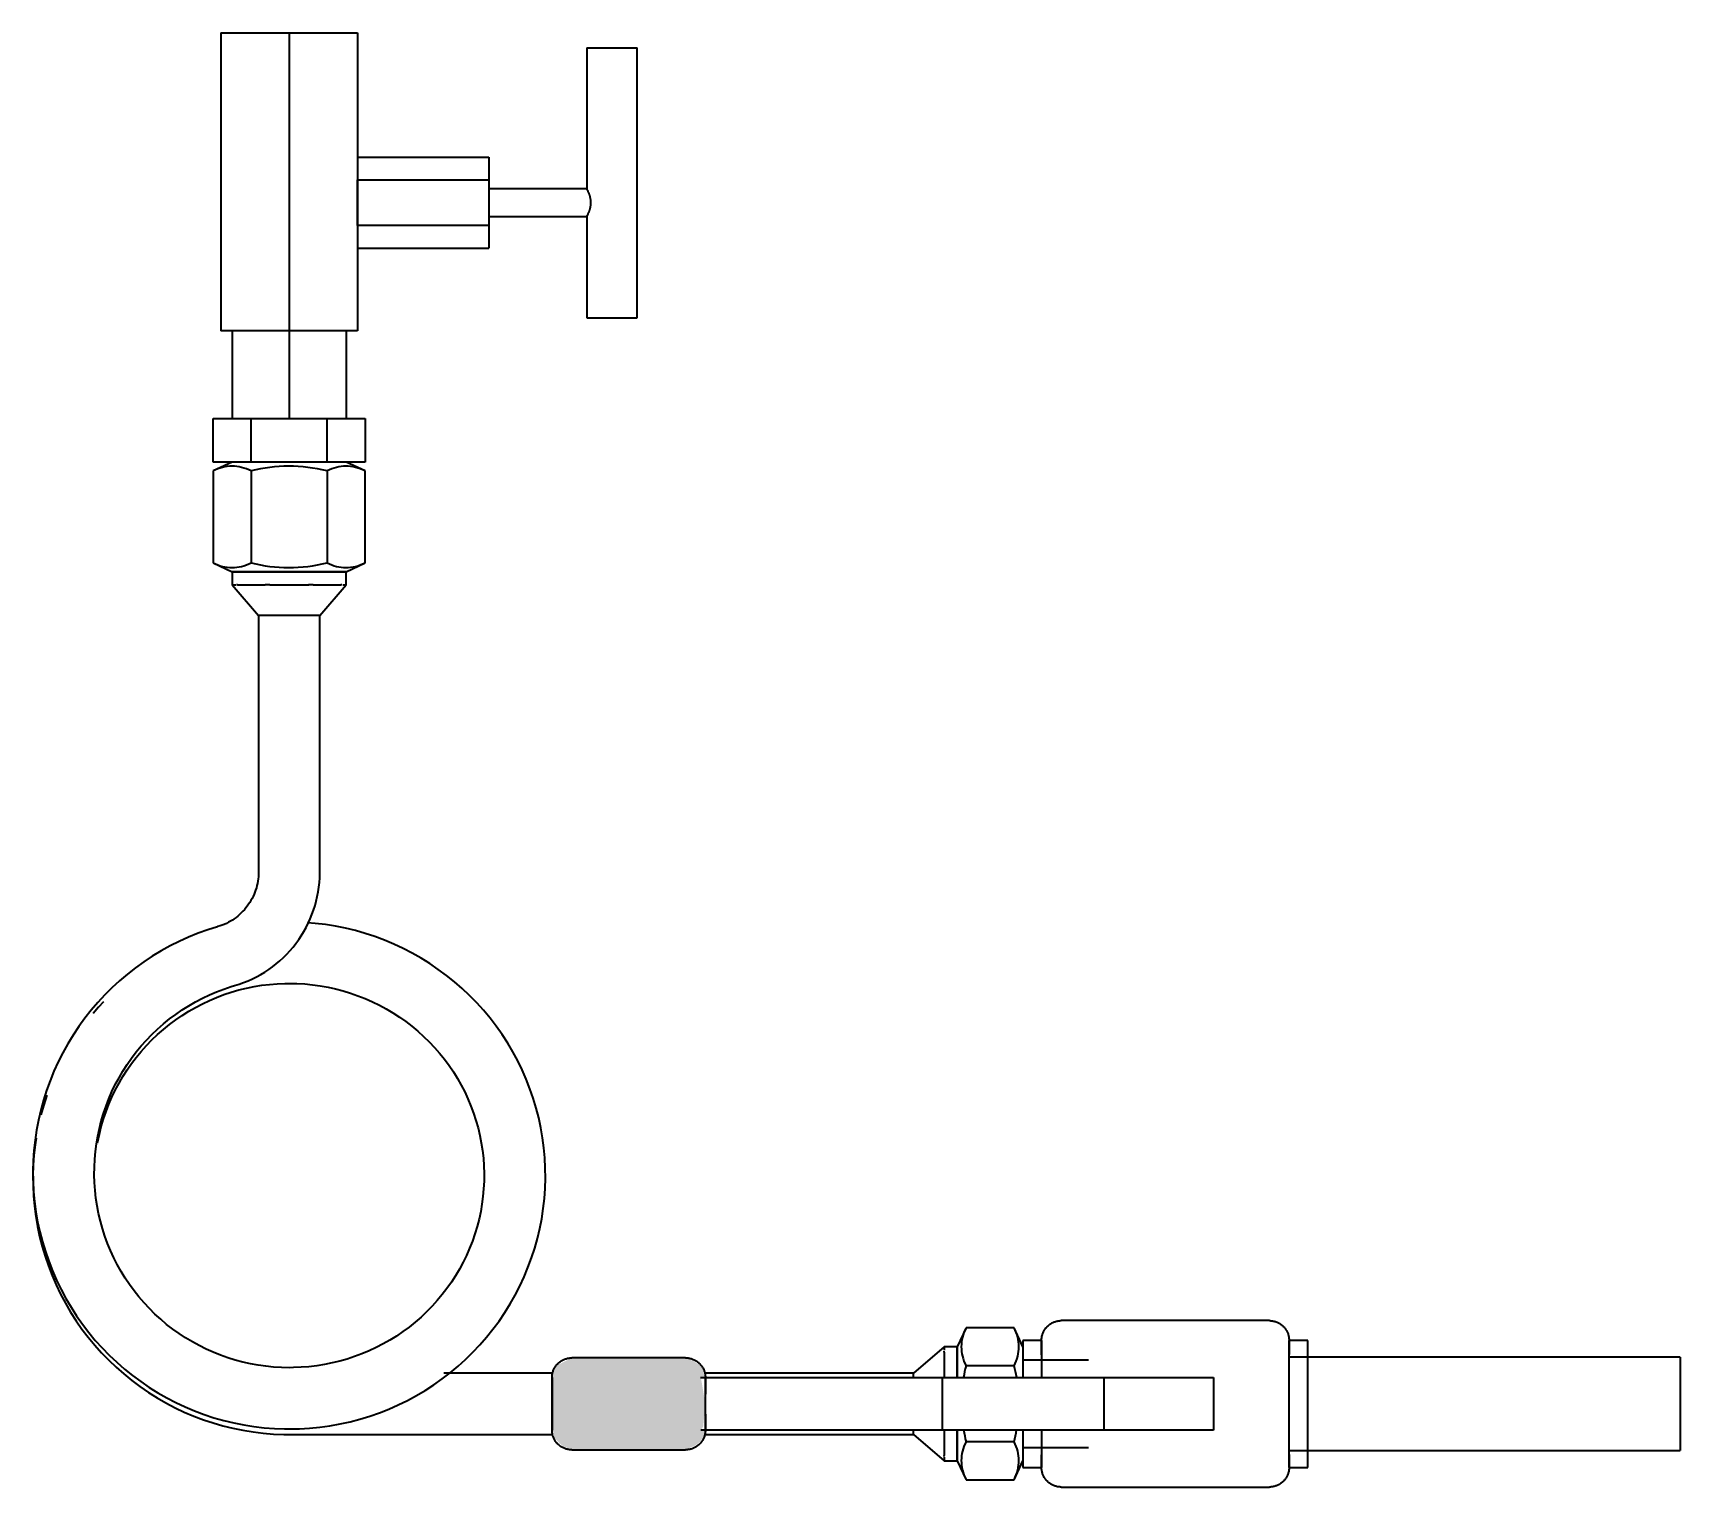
# Model space of a CAD drawing. Header units: millimetres. Extents: x -11989 to -4071, y -1478 to 4600.
# Drawn here: x -9270.4 to -8894.4, y 4154.6 to 4486.6 of the extents above; entities that cross this region are included whole.
import ezdxf

# ---------------------------------------------------------------- set-up
doc = ezdxf.new("R2010")
doc.units = ezdxf.units.MM
doc.layers.add('P-PIPE', color=7, linetype='Continuous', lineweight=35)

# ---------------------------------------------------------------- blocks, each defined once
blk = doc.blocks.new('Закладная угловая СГК _с перкинсом_ - Закладная угловая СГК _с перкинсом_-22057686-Разрез 4')
at = {"layer": 'P-PIPE', "true_color": 0xff8000}
for points in [[(-9151.27, 4173.59), (-9147.43, 4173.59), (-9147.43, 4184.09), (-9150.68, 4182.43), (-9150.92, 4182.27), (-9151.62, 4180.89), (-9151.93, 4178.79), (-9151.93, 4173.59)], [(-9121.43, 4173.59), (-9121.43, 4184.09), (-9147.43, 4184.09), (-9147.43, 4173.59)], [(-9118.25, 4173.59), (-9116.93, 4173.59), (-9117.95, 4179.59), (-9117.05, 4179.59), (-9117.59, 4181.69), (-9118.25, 4182.47), (-9119.55, 4183.3), (-9121.43, 4184.09), (-9121.43, 4173.59), (-9119.55, 4173.59)], [(-9147.43, 4163.09), (-9147.43, 4173.59), (-9151.93, 4173.59), (-9151.93, 4168.4), (-9151.36, 4165.74), (-9149.72, 4164.16), (-9149.36, 4163.9)], [(-9147.43, 4163.09), (-9121.43, 4163.09), (-9121.43, 4173.59), (-9147.43, 4173.59), (-9147.43, 4164.5)], [(-9121.43, 4163.09), (-9119.17, 4164.14), (-9118.25, 4164.83), (-9117.28, 4166), (-9117.05, 4167.59), (-9117.95, 4167.59), (-9117.43, 4168.43), (-9116.93, 4173.59), (-9121.43, 4173.59), (-9121.43, 4164.5)]]:
    blk.add_hatch(color=30, dxfattribs=at).paths.add_polyline_path(points)
at = {"layer": 'P-PIPE'}
for p, q in [((-9227.52, 4486.59), (-9211.93, 4486.59)), ((-9227.52, 4486.59), (-9227.52, 4418.59)), ((-9211.93, 4486.59), (-9196.34, 4486.59)), ((-9211.93, 4486.59), (-9211.93, 4418.59)), ((-9196.34, 4486.59), (-9196.34, 4418.59)), ((-9143.98, 4483.19), (-9143.98, 4450.98)), ((-9143.98, 4483.19), (-9132.52, 4483.19)), ((-9132.52, 4421.51), (-9132.52, 4483.19)), ((-9196.34, 4458.23), (-9166.34, 4458.23)), ((-9166.34, 4458.23), (-9166.34, 4453.03)), ((-9196.34, 4442.64), (-9196.34, 4453.03)), ((-9196.34, 4453.03), (-9166.34, 4453.03)), ((-9166.34, 4453.03), (-9166.34, 4442.64)), ((-9143.98, 4450.98), (-9166.34, 4450.98)), ((-9166.34, 4444.68), (-9143.98, 4444.68)), ((-9143.98, 4444.68), (-9143.98, 4421.51)), ((-9166.34, 4442.64), (-9196.34, 4442.64)), ((-9166.34, 4442.64), (-9166.34, 4437.44)), ((-9196.34, 4437.44), (-9166.34, 4437.44)), ((-9211.93, 4418.59), (-9227.52, 4418.59)), ((-9224.92, 4418.59), (-9224.92, 4398.59)), ((-9211.93, 4418.59), (-9211.93, 4398.59)), ((-9196.34, 4418.59), (-9211.93, 4418.59)), ((-9198.94, 4418.59), (-9198.94, 4398.59)), ((-9143.98, 4421.51), (-9132.52, 4421.51)), ((-9229.25, 4398.59), (-9220.59, 4398.59)), ((-9229.25, 4388.59), (-9229.25, 4398.59)), ((-9220.59, 4398.59), (-9203.27, 4398.59)), ((-9220.59, 4388.59), (-9220.59, 4398.59)), ((-9203.27, 4398.59), (-9194.61, 4398.59)), ((-9203.27, 4388.59), (-9203.27, 4398.59)), ((-9194.61, 4398.59), (-9194.61, 4388.59)), ((-9224.93, 4388.59), (-9229.25, 4386.59)), ((-9220.59, 4388.59), (-9229.25, 4388.59)), ((-9203.27, 4388.59), (-9220.59, 4388.59)), ((-9194.61, 4388.59), (-9203.27, 4388.59)), ((-9194.61, 4386.59), (-9198.93, 4388.59)), ((-9229.25, 4386.59), (-9229.25, 4365.62)), ((-9220.59, 4386.59), (-9220.59, 4365.62)), ((-9203.27, 4386.59), (-9203.27, 4365.62)), ((-9194.61, 4365.62), (-9194.61, 4386.59)), ((-9229.25, 4365.62), (-9224.93, 4363.59)), ((-9198.93, 4363.59), (-9194.61, 4365.62)), ((-9224.93, 4363.59), (-9224.93, 4360.59)), ((-9211.93, 4363.59), (-9224.93, 4363.59)), ((-9224.93, 4363.59), (-9198.93, 4363.59)), ((-9198.93, 4363.59), (-9211.93, 4363.59)), ((-9198.93, 4360.59), (-9198.93, 4363.59)), ((-9224.93, 4360.59), (-9224.14, 4360.59)), ((-9224.93, 4360.59), (-9218.93, 4353.59)), ((-9223.71, 4360.59), (-9223.94, 4360.59)), ((-9223.71, 4360.59), (-9217.42, 4360.59)), ((-9216.37, 4360.59), (-9217.43, 4360.59)), ((-9216.38, 4360.59), (-9211.93, 4360.59)), ((-9211.93, 4360.59), (-9207.48, 4360.59)), ((-9206.43, 4360.59), (-9207.49, 4360.59)), ((-9206.44, 4360.59), (-9200.14, 4360.59)), ((-9204.93, 4353.59), (-9198.93, 4360.59)), ((-9199.92, 4360.59), (-9200.15, 4360.59)), ((-9199.71, 4360.59), (-9198.93, 4360.59)), ((-9218.93, 4353.59), (-9218.93, 4294.99)), ((-9211.93, 4353.59), (-9218.93, 4353.59)), ((-9204.93, 4353.59), (-9211.93, 4353.59)), ((-9204.93, 4294.99), (-9204.93, 4353.59)), ((-8988.18, 4192.59), (-9035.68, 4192.59)), ((-9057.43, 4190.91), (-9059.43, 4186.59)), ((-9046.43, 4190.91), (-9057.43, 4190.91)), ((-9044.43, 4186.59), (-9046.43, 4190.91)), ((-9062.43, 4186.59), (-9069.43, 4180.59)), ((-9059.43, 4186.59), (-9062.43, 4186.59)), ((-9062.43, 4186.59), (-9062.43, 4185.81)), ((-9062.43, 4185.37), (-9062.43, 4185.6)), ((-9062.43, 4185.38), (-9062.43, 4179.62)), ((-9059.43, 4179.62), (-9059.43, 4186.59)), ((-9059.43, 4186.59), (-9059.43, 4179.62)), ((-9040.18, 4188.09), (-9044.43, 4188.09)), ((-9044.43, 4188.09), (-9044.43, 4179.64)), ((-9040.18, 4188.09), (-9040.18, 4179.64)), ((-8979.43, 4188.09), (-8983.68, 4188.09)), ((-8983.68, 4173.59), (-8983.68, 4188.09)), ((-8979.43, 4173.59), (-8979.43, 4188.09)), ((-9121.43, 4184.09), (-9147.43, 4184.09)), ((-9046.43, 4182.25), (-9057.43, 4182.25)), ((-9029.43, 4183.59), (-9044.43, 4183.59)), ((-8894.43, 4184.24), (-8983.88, 4184.24)), ((-8894.43, 4184.24), (-8894.43, 4162.94)), ((-9151.66, 4180.59), (-9176.62, 4180.59)), ((-9118.03, 4179.59), (-9062.85, 4179.59)), ((-9069.43, 4180.59), (-9117.19, 4180.59)), ((-9069.43, 4179.69), (-9069.43, 4180.59)), ((-9062.85, 4179.59), (-9025.93, 4179.59)), ((-9062.85, 4179.59), (-9062.85, 4167.59)), ((-9025.93, 4179.59), (-9000.93, 4179.59)), ((-9025.93, 4179.59), (-9025.93, 4167.59)), ((-9000.93, 4179.59), (-9000.93, 4167.59)), ((-8983.68, 4159.09), (-8983.68, 4173.59)), ((-8979.43, 4159.09), (-8979.43, 4173.59)), ((-9211.93, 4166.59), (-9151.66, 4166.59)), ((-9062.85, 4167.59), (-9117.95, 4167.59)), ((-9117.19, 4166.59), (-9069.43, 4166.59)), ((-9069.43, 4166.59), (-9069.43, 4167.36)), ((-9069.43, 4166.59), (-9062.43, 4160.59)), ((-9025.93, 4167.59), (-9062.85, 4167.59)), ((-9062.43, 4167.57), (-9062.43, 4161.81)), ((-9059.43, 4160.59), (-9059.43, 4167.57)), ((-9059.43, 4167.57), (-9059.43, 4160.59)), ((-9044.43, 4167.54), (-9044.43, 4159.09)), ((-9040.18, 4167.54), (-9040.18, 4159.09)), ((-9000.93, 4167.59), (-9025.93, 4167.59)), ((-9147.43, 4163.09), (-9121.43, 4163.09)), ((-9046.43, 4164.93), (-9057.43, 4164.93)), ((-9044.43, 4163.59), (-9029.43, 4163.59)), ((-8983.86, 4162.94), (-8894.43, 4162.94)), ((-9062.43, 4161.58), (-9062.43, 4161.81)), ((-9062.43, 4161.38), (-9062.43, 4160.59)), ((-9062.43, 4160.59), (-9059.43, 4160.59)), ((-9059.43, 4160.59), (-9057.43, 4156.27)), ((-9046.43, 4156.27), (-9044.43, 4160.59)), ((-9044.43, 4159.09), (-9040.18, 4159.09)), ((-8983.68, 4159.09), (-8979.43, 4159.09)), ((-9057.43, 4156.27), (-9046.43, 4156.27)), ((-9035.68, 4154.59), (-8988.18, 4154.59))]:
    blk.add_line(p, q, dxfattribs=at)
at = {"layer": 'P-PIPE', "flags": 128}
for points in [[(-9218.93, 4294.99), (-9218.94, 4294.47), (-9218.97, 4293.95), (-9219.02, 4293.44), (-9219.09, 4292.92), (-9219.19, 4292.41), (-9219.3, 4291.9), (-9219.43, 4291.4), (-9219.59, 4290.9), (-9219.76, 4290.41), (-9219.95, 4289.93), (-9220.17, 4289.46), (-9220.4, 4288.99), (-9220.65, 4288.53), (-9220.91, 4288.09), (-9221.2, 4287.65), (-9221.5, 4287.23), (-9221.82, 4286.82), (-9222.15, 4286.42), (-9222.51, 4286.04), (-9222.87, 4285.67), (-9223.25, 4285.31), (-9223.65, 4284.97), (-9224.05, 4284.65), (-9224.47, 4284.34), (-9224.9, 4284.05), (-9225.35, 4283.78), (-9225.8, 4283.53), (-9226.26, 4283.29), (-9226.74, 4283.07), (-9227.22, 4282.88), (-9227.71, 4282.7), (-9228.2, 4282.54), (-9228.29, 4282.51)], [(-9224.38, 4269.07), (-9223.35, 4269.39), (-9222.33, 4269.76), (-9221.33, 4270.16), (-9220.34, 4270.6), (-9219.38, 4271.09), (-9218.43, 4271.61), (-9217.51, 4272.17), (-9216.6, 4272.76), (-9215.73, 4273.39), (-9214.88, 4274.06), (-9214.05, 4274.76), (-9213.26, 4275.49), (-9212.49, 4276.25), (-9211.76, 4277.04), (-9211.06, 4277.86), (-9210.39, 4278.71), (-9209.76, 4279.59), (-9209.16, 4280.48), (-9208.6, 4281.41), (-9208.07, 4282.35), (-9207.58, 4283.31), (-9207.14, 4284.3), (-9206.73, 4285.3), (-9206.36, 4286.31), (-9206.03, 4287.34), (-9205.75, 4288.38), (-9205.51, 4289.44), (-9205.31, 4290.5), (-9205.15, 4291.57), (-9205.03, 4292.64), (-9204.96, 4293.72), (-9204.93, 4294.8), (-9204.93, 4294.99)], [(-9211.93, 4167.85), (-9209.59, 4167.89), (-9207.26, 4168.03), (-9204.94, 4168.26), (-9202.62, 4168.58), (-9200.32, 4169), (-9198.04, 4169.5), (-9195.78, 4170.09), (-9193.55, 4170.78), (-9191.35, 4171.55), (-9189.18, 4172.4), (-9187.04, 4173.35), (-9184.95, 4174.37), (-9182.89, 4175.48), (-9180.89, 4176.67), (-9178.93, 4177.93), (-9177.03, 4179.28), (-9175.18, 4180.69), (-9173.39, 4182.18), (-9171.66, 4183.74), (-9169.99, 4185.37), (-9168.4, 4187.06), (-9166.87, 4188.81), (-9165.41, 4190.63), (-9164.03, 4192.5), (-9162.73, 4194.42), (-9161.5, 4196.39), (-9160.35, 4198.41), (-9159.29, 4200.47), (-9158.31, 4202.58), (-9157.42, 4204.72), (-9156.61, 4206.9), (-9155.89, 4209.1), (-9155.27, 4211.34), (-9154.73, 4213.59), (-9154.28, 4215.87), (-9153.93, 4218.16), (-9153.67, 4220.46), (-9153.51, 4222.78), (-9153.43, 4225.09), (-9153.46, 4227.41), (-9153.57, 4229.73), (-9153.78, 4232.04), (-9154.08, 4234.33), (-9154.48, 4236.62), (-9154.96, 4238.89), (-9155.54, 4241.13), (-9156.21, 4243.35), (-9156.97, 4245.55), (-9157.82, 4247.71), (-9158.75, 4249.83), (-9159.77, 4251.92), (-9160.87, 4253.96), (-9162.05, 4255.96), (-9163.32, 4257.91), (-9164.66, 4259.81), (-9166.07, 4261.65), (-9167.56, 4263.44), (-9169.12, 4265.16), (-9170.75, 4266.83), (-9172.45, 4268.42), (-9174.2, 4269.95), (-9176.02, 4271.41), (-9177.9, 4272.79), (-9179.83, 4274.1), (-9181.81, 4275.33), (-9183.83, 4276.48), (-9185.91, 4277.55), (-9188.02, 4278.54), (-9190.17, 4279.44), (-9192.36, 4280.26), (-9194.58, 4280.99), (-9196.82, 4281.63), (-9199.09, 4282.18), (-9201.38, 4282.64), (-9203.68, 4283.01), (-9206, 4283.29), (-9207.72, 4283.43)], [(-9228.29, 4282.51), (-9230.52, 4281.81), (-9232.73, 4281.02), (-9234.9, 4280.15), (-9237.03, 4279.19), (-9239.12, 4278.14), (-9241.17, 4277.01), (-9243.18, 4275.8), (-9245.13, 4274.51), (-9247.03, 4273.15), (-9248.87, 4271.71), (-9250.66, 4270.19), (-9252.38, 4268.61), (-9254.04, 4266.96), (-9255.63, 4265.24), (-9257.15, 4263.46), (-9258.59, 4261.62), (-9259.97, 4259.73), (-9261.26, 4257.78), (-9262.48, 4255.78), (-9263.62, 4253.74), (-9264.67, 4251.65), (-9265.64, 4249.52), (-9266.53, 4247.35), (-9267.32, 4245.15), (-9268.03, 4242.92), (-9268.65, 4240.67), (-9269.18, 4238.39), (-9269.61, 4236.09), (-9269.95, 4233.77), (-9270.21, 4231.45), (-9270.36, 4229.11), (-9270.43, 4226.77), (-9270.4, 4224.43), (-9270.27, 4222.1), (-9270.06, 4219.77), (-9269.75, 4217.45), (-9269.35, 4215.14), (-9268.85, 4212.86), (-9268.27, 4210.59), (-9267.59, 4208.35), (-9266.83, 4206.14), (-9265.98, 4203.96), (-9265.04, 4201.82), (-9264.01, 4199.71), (-9262.91, 4197.65), (-9261.72, 4195.63), (-9260.45, 4193.67), (-9259.1, 4191.75), (-9257.68, 4189.9), (-9256.19, 4188.09), (-9254.62, 4186.36), (-9252.99, 4184.68), (-9251.29, 4183.07), (-9249.53, 4181.53), (-9247.71, 4180.06), (-9245.83, 4178.67), (-9243.89, 4177.35), (-9241.91, 4176.11), (-9239.88, 4174.95), (-9237.8, 4173.88), (-9235.68, 4172.89), (-9233.52, 4171.98), (-9231.33, 4171.16), (-9229.11, 4170.43), (-9226.86, 4169.78), (-9224.59, 4169.23), (-9222.29, 4168.77), (-9219.98, 4168.4), (-9217.66, 4168.13), (-9215.32, 4167.95), (-9212.99, 4167.86), (-9211.93, 4167.85)], [(-9211.93, 4181.85), (-9213.71, 4181.88), (-9215.48, 4181.99), (-9217.26, 4182.17), (-9219.02, 4182.42), (-9220.77, 4182.73), (-9222.51, 4183.12), (-9224.23, 4183.58), (-9225.93, 4184.11), (-9227.6, 4184.7), (-9229.26, 4185.36), (-9230.88, 4186.09), (-9232.48, 4186.88), (-9234.04, 4187.73), (-9235.57, 4188.64), (-9237.05, 4189.62), (-9238.5, 4190.65), (-9239.91, 4191.74), (-9241.27, 4192.89), (-9242.59, 4194.09), (-9243.85, 4195.34), (-9245.06, 4196.64), (-9246.23, 4197.99), (-9247.33, 4199.39), (-9248.38, 4200.83), (-9249.37, 4202.3), (-9250.31, 4203.82), (-9251.18, 4205.37), (-9251.98, 4206.96), (-9252.73, 4208.58), (-9253.4, 4210.22), (-9254.02, 4211.89), (-9254.56, 4213.59), (-9255.04, 4215.3), (-9255.44, 4217.04), (-9255.78, 4218.78), (-9256.05, 4220.54), (-9256.24, 4222.31), (-9256.37, 4224.09), (-9256.43, 4225.87), (-9256.41, 4227.65), (-9256.32, 4229.42), (-9256.16, 4231.2), (-9255.93, 4232.96), (-9255.63, 4234.72), (-9255.26, 4236.46), (-9254.83, 4238.18), (-9254.32, 4239.89), (-9253.74, 4241.57), (-9253.1, 4243.23), (-9252.39, 4244.87), (-9251.62, 4246.47), (-9250.78, 4248.04), (-9249.88, 4249.58), (-9248.92, 4251.08), (-9247.91, 4252.54), (-9246.83, 4253.95), (-9245.7, 4255.33), (-9244.51, 4256.65), (-9243.27, 4257.93), (-9241.99, 4259.16), (-9240.65, 4260.34), (-9239.27, 4261.46), (-9237.84, 4262.52), (-9236.37, 4263.53), (-9234.87, 4264.48), (-9233.32, 4265.37), (-9231.75, 4266.19), (-9230.14, 4266.95), (-9228.5, 4267.65), (-9226.84, 4268.28), (-9225.15, 4268.84), (-9224.38, 4269.07)], [(-9255.69, 4233.16), (-9255.63, 4233.46), (-9255.26, 4235.2), (-9254.83, 4236.93), (-9254.32, 4238.63), (-9253.74, 4240.32), (-9253.1, 4241.98), (-9252.39, 4243.61), (-9251.62, 4245.21), (-9250.78, 4246.78), (-9249.88, 4248.32), (-9248.92, 4249.82), (-9247.91, 4251.28), (-9246.83, 4252.7), (-9245.7, 4254.07), (-9244.51, 4255.4), (-9243.27, 4256.68), (-9241.99, 4257.91), (-9240.65, 4259.08), (-9239.27, 4260.2), (-9237.84, 4261.27), (-9236.37, 4262.28), (-9234.87, 4263.22), (-9233.32, 4264.11), (-9231.75, 4264.93), (-9230.14, 4265.69), (-9228.5, 4266.39), (-9226.84, 4267.02), (-9225.15, 4267.58), (-9223.44, 4268.08), (-9221.71, 4268.5), (-9219.96, 4268.86), (-9218.21, 4269.15), (-9216.44, 4269.36), (-9214.67, 4269.51), (-9212.89, 4269.58), (-9211.93, 4269.59)], [(-9211.93, 4269.59), (-9210.15, 4269.56), (-9208.37, 4269.45), (-9206.59, 4269.27), (-9204.83, 4269.03), (-9203.07, 4268.71), (-9201.33, 4268.33), (-9199.61, 4267.88), (-9197.91, 4267.36), (-9196.23, 4266.77), (-9194.57, 4266.12), (-9192.95, 4265.4), (-9191.35, 4264.62), (-9189.79, 4263.77), (-9188.26, 4262.87), (-9186.77, 4261.91), (-9185.32, 4260.88), (-9183.92, 4259.81), (-9182.56, 4258.67), (-9181.24, 4257.49), (-9179.98, 4256.25), (-9178.77, 4254.97), (-9177.61, 4253.64), (-9176.5, 4252.27), (-9175.45, 4250.85), (-9174.46, 4249.39), (-9173.53, 4247.9), (-9172.67, 4246.37), (-9171.86, 4244.8), (-9171.12, 4243.21), (-9170.44, 4241.59), (-9169.83, 4239.94), (-9169.29, 4238.28), (-9168.82, 4236.59), (-9168.41, 4234.88), (-9168.08, 4233.16), (-9167.81, 4231.43), (-9167.61, 4229.69), (-9167.49, 4227.94), (-9167.43, 4226.19), (-9167.45, 4224.44), (-9167.54, 4222.69), (-9167.69, 4220.95), (-9167.92, 4219.21), (-9168.22, 4217.48), (-9168.59, 4215.77), (-9169.03, 4214.07), (-9169.53, 4212.39), (-9170.11, 4210.73), (-9170.75, 4209.1), (-9171.45, 4207.49), (-9172.22, 4205.91), (-9173.06, 4204.36), (-9173.95, 4202.85), (-9174.91, 4201.37), (-9175.93, 4199.93), (-9177, 4198.54), (-9178.13, 4197.18), (-9179.32, 4195.87), (-9180.55, 4194.61), (-9181.84, 4193.4), (-9183.18, 4192.24), (-9184.56, 4191.13), (-9185.98, 4190.08), (-9187.45, 4189.08), (-9188.96, 4188.14), (-9190.5, 4187.27), (-9192.08, 4186.45), (-9193.69, 4185.7), (-9195.33, 4185.01), (-9197, 4184.39), (-9198.69, 4183.83), (-9200.4, 4183.34), (-9202.13, 4182.92), (-9203.88, 4182.57), (-9205.64, 4182.29), (-9207.41, 4182.07), (-9209.18, 4181.93), (-9210.97, 4181.86), (-9211.93, 4181.85)], [(-9254.33, 4265.38), (-9255.49, 4264.14), (-9256.71, 4262.72)], [(-9267.26, 4244.08), (-9267.97, 4241.86), (-9268.6, 4239.61)], [(-9269.7, 4234.25), (-9269.93, 4232.72), (-9270.19, 4230.4), (-9270.35, 4228.06), (-9270.42, 4225.72), (-9270.4, 4223.38), (-9270.29, 4221.05), (-9270.08, 4218.72), (-9269.78, 4216.4), (-9269.38, 4214.09), (-9268.9, 4211.8), (-9268.32, 4209.53), (-9267.65, 4207.29), (-9266.9, 4205.08), (-9266.05, 4202.89), (-9265.12, 4200.75), (-9264.11, 4198.64), (-9263.01, 4196.57), (-9261.83, 4194.55), (-9260.56, 4192.58), (-9259.23, 4190.66), (-9257.81, 4188.8), (-9256.32, 4186.99), (-9254.76, 4185.25), (-9253.14, 4183.57), (-9251.44, 4181.95), (-9249.69, 4180.41), (-9247.87, 4178.93), (-9245.99, 4177.53), (-9244.07, 4176.21), (-9242.09, 4174.96), (-9240.06, 4173.8), (-9237.98, 4172.71), (-9235.87, 4171.71), (-9233.71, 4170.8), (-9231.53, 4169.97), (-9229.31, 4169.23), (-9227.06, 4168.58), (-9224.79, 4168.02), (-9222.49, 4167.55), (-9220.18, 4167.18), (-9217.86, 4166.89), (-9215.53, 4166.7), (-9213.19, 4166.61), (-9211.93, 4166.59)], [(-9040.18, 4188.09), (-9040.17, 4188.27), (-9040.16, 4188.45), (-9040.15, 4188.63), (-9040.12, 4188.81), (-9040.09, 4188.99), (-9040.05, 4189.16), (-9040, 4189.34), (-9039.95, 4189.51), (-9039.89, 4189.68), (-9039.82, 4189.84), (-9039.75, 4190.01), (-9039.67, 4190.17), (-9039.58, 4190.33), (-9039.49, 4190.48), (-9039.39, 4190.63), (-9039.29, 4190.78), (-9039.18, 4190.92), (-9039.06, 4191.06), (-9038.94, 4191.19), (-9038.81, 4191.32), (-9038.68, 4191.44), (-9038.55, 4191.56), (-9038.4, 4191.67), (-9038.26, 4191.78), (-9038.11, 4191.88), (-9037.96, 4191.97), (-9037.8, 4192.06), (-9037.64, 4192.14), (-9037.48, 4192.22), (-9037.31, 4192.29), (-9037.14, 4192.35), (-9036.97, 4192.4), (-9036.8, 4192.45), (-9036.62, 4192.49), (-9036.44, 4192.53), (-9036.27, 4192.55), (-9036.09, 4192.57), (-9035.91, 4192.59), (-9035.73, 4192.59), (-9035.68, 4192.59)], [(-8988.18, 4192.59), (-8988, 4192.59), (-8987.82, 4192.58), (-8987.64, 4192.56), (-8987.46, 4192.53), (-8987.28, 4192.5), (-8987.11, 4192.46), (-8986.93, 4192.42), (-8986.76, 4192.36), (-8986.59, 4192.3), (-8986.43, 4192.24), (-8986.26, 4192.16), (-8986.1, 4192.08), (-8985.94, 4192), (-8985.79, 4191.9), (-8985.64, 4191.81), (-8985.49, 4191.7), (-8985.35, 4191.59), (-8985.21, 4191.47), (-8985.08, 4191.35), (-8984.95, 4191.23), (-8984.83, 4191.1), (-8984.71, 4190.96), (-8984.6, 4190.82), (-8984.49, 4190.67), (-8984.39, 4190.52), (-8984.3, 4190.37), (-8984.21, 4190.21), (-8984.13, 4190.05), (-8984.05, 4189.89), (-8983.98, 4189.72), (-8983.92, 4189.55), (-8983.87, 4189.38), (-8983.82, 4189.21), (-8983.78, 4189.03), (-8983.74, 4188.86), (-8983.72, 4188.68), (-8983.7, 4188.5), (-8983.68, 4188.32), (-8983.68, 4188.14), (-8983.68, 4188.09)], [(-9040.18, 4184.77), (-9040.18, 4185.13), (-9040.18, 4185.47), (-9040.18, 4185.79), (-9040.18, 4186.1), (-9040.18, 4186.38), (-9040.18, 4186.64), (-9040.18, 4186.89), (-9040.18, 4187.11), (-9040.18, 4187.31), (-9040.18, 4187.48), (-9040.18, 4187.64), (-9040.18, 4187.77), (-9040.18, 4187.88), (-9040.18, 4187.97), (-9040.18, 4188.03), (-9040.18, 4188.07), (-9040.18, 4188.09), (-9040.18, 4188.09)], [(-9040.18, 4188.09), (-9040.18, 4188.08), (-9040.18, 4188.05), (-9040.18, 4187.99), (-9040.18, 4187.91), (-9040.18, 4187.8), (-9040.18, 4187.68), (-9040.18, 4187.53), (-9040.18, 4187.36), (-9040.18, 4187.16), (-9040.18, 4186.95), (-9040.18, 4186.71), (-9040.18, 4186.45), (-9040.18, 4186.17), (-9040.18, 4185.88), (-9040.18, 4185.56), (-9040.18, 4185.22), (-9040.18, 4184.87), (-9040.18, 4184.49), (-9040.18, 4184.1), (-9040.18, 4183.69), (-9040.18, 4183.27), (-9040.18, 4182.83), (-9040.18, 4182.38), (-9040.18, 4181.91), (-9040.18, 4181.43), (-9040.18, 4180.93), (-9040.18, 4180.43), (-9040.18, 4179.91), (-9040.18, 4179.59)], [(-8983.68, 4173.59), (-8983.68, 4174.17), (-8983.68, 4174.75), (-8983.68, 4175.33), (-8983.68, 4175.9), (-8983.68, 4176.47), (-8983.68, 4177.04), (-8983.68, 4177.6), (-8983.68, 4178.15), (-8983.68, 4178.7), (-8983.68, 4179.24), (-8983.68, 4179.77), (-8983.68, 4180.29), (-8983.68, 4180.8), (-8983.68, 4181.29), (-8983.68, 4181.78), (-8983.68, 4182.25), (-8983.68, 4182.71), (-8983.68, 4183.15), (-8983.68, 4183.58), (-8983.68, 4183.99), (-8983.68, 4184.39), (-8983.68, 4184.77), (-8983.68, 4185.13), (-8983.68, 4185.47), (-8983.68, 4185.79), (-8983.68, 4186.1), (-8983.68, 4186.38), (-8983.68, 4186.64), (-8983.68, 4186.89), (-8983.68, 4187.11), (-8983.68, 4187.31), (-8983.68, 4187.48), (-8983.68, 4187.64), (-8983.68, 4187.77), (-8983.68, 4187.88), (-8983.68, 4187.97), (-8983.68, 4188.03), (-8983.68, 4188.07), (-8983.68, 4188.09), (-8983.68, 4188.09)], [(-8983.68, 4188.09), (-8983.68, 4188.08), (-8983.68, 4188.05), (-8983.68, 4187.99), (-8983.68, 4187.91), (-8983.68, 4187.8), (-8983.68, 4187.68), (-8983.68, 4187.53), (-8983.68, 4187.36), (-8983.68, 4187.16), (-8983.68, 4186.95), (-8983.68, 4186.71), (-8983.68, 4186.45), (-8983.68, 4186.17), (-8983.68, 4185.88), (-8983.68, 4185.56), (-8983.68, 4185.22), (-8983.68, 4184.87)], [(-9151.93, 4179.59), (-9151.92, 4179.77), (-9151.91, 4179.95), (-9151.9, 4180.13), (-9151.87, 4180.31), (-9151.84, 4180.49), (-9151.8, 4180.66), (-9151.75, 4180.84), (-9151.7, 4181.01), (-9151.64, 4181.18), (-9151.57, 4181.34), (-9151.5, 4181.51), (-9151.42, 4181.67), (-9151.33, 4181.83), (-9151.24, 4181.98), (-9151.14, 4182.13), (-9151.04, 4182.28), (-9150.93, 4182.42), (-9150.81, 4182.56), (-9150.69, 4182.69), (-9150.56, 4182.82), (-9150.43, 4182.94), (-9150.3, 4183.06), (-9150.15, 4183.17), (-9150.01, 4183.28), (-9149.86, 4183.38), (-9149.71, 4183.47), (-9149.55, 4183.56), (-9149.39, 4183.64), (-9149.23, 4183.72), (-9149.06, 4183.79), (-9148.89, 4183.85), (-9148.72, 4183.9), (-9148.55, 4183.95), (-9148.37, 4183.99), (-9148.19, 4184.03), (-9148.02, 4184.05), (-9147.84, 4184.07), (-9147.66, 4184.09), (-9147.48, 4184.09), (-9147.43, 4184.09)], [(-9121.43, 4184.09), (-9121.25, 4184.09), (-9121.07, 4184.08), (-9120.89, 4184.06), (-9120.71, 4184.03), (-9120.53, 4184), (-9120.36, 4183.96), (-9120.18, 4183.92), (-9120.01, 4183.86), (-9119.84, 4183.8), (-9119.68, 4183.74), (-9119.51, 4183.66), (-9119.35, 4183.58), (-9119.19, 4183.5), (-9119.04, 4183.4), (-9118.89, 4183.31), (-9118.74, 4183.2), (-9118.6, 4183.09), (-9118.46, 4182.97), (-9118.33, 4182.85), (-9118.2, 4182.73), (-9118.08, 4182.6), (-9117.96, 4182.46), (-9117.85, 4182.32), (-9117.74, 4182.17), (-9117.64, 4182.02), (-9117.55, 4181.87), (-9117.46, 4181.71), (-9117.38, 4181.55), (-9117.3, 4181.39), (-9117.23, 4181.22), (-9117.17, 4181.05), (-9117.12, 4180.88), (-9117.07, 4180.71), (-9117.03, 4180.53), (-9116.99, 4180.36), (-9116.97, 4180.18), (-9116.95, 4180), (-9116.93, 4179.82), (-9116.93, 4179.64), (-9116.93, 4179.59)], [(-9151.93, 4173.59), (-9151.93, 4173.83), (-9151.93, 4174.07), (-9151.93, 4174.31), (-9151.93, 4174.55), (-9151.93, 4174.78), (-9151.93, 4175.02), (-9151.93, 4175.25), (-9151.93, 4175.48), (-9151.93, 4175.71), (-9151.93, 4175.93), (-9151.93, 4176.15), (-9151.93, 4176.36), (-9151.93, 4176.57), (-9151.93, 4176.78), (-9151.93, 4176.98), (-9151.93, 4177.17), (-9151.93, 4177.36), (-9151.93, 4177.55), (-9151.93, 4177.72), (-9151.93, 4177.9), (-9151.93, 4178.06), (-9151.93, 4178.22), (-9151.93, 4178.37), (-9151.93, 4178.51), (-9151.93, 4178.64), (-9151.93, 4178.77), (-9151.93, 4178.88), (-9151.93, 4178.99), (-9151.93, 4179.09), (-9151.93, 4179.18), (-9151.93, 4179.27), (-9151.93, 4179.34), (-9151.93, 4179.4), (-9151.93, 4179.46), (-9151.93, 4179.5), (-9151.93, 4179.54), (-9151.93, 4179.57), (-9151.93, 4179.58), (-9151.93, 4179.59)], [(-9151.93, 4179.59), (-9151.93, 4179.59), (-9151.93, 4179.57), (-9151.93, 4179.55), (-9151.93, 4179.51), (-9151.93, 4179.47), (-9151.93, 4179.42), (-9151.93, 4179.36), (-9151.93, 4179.29), (-9151.93, 4179.21), (-9151.93, 4179.12), (-9151.93, 4179.02), (-9151.93, 4178.91), (-9151.93, 4178.8), (-9151.93, 4178.67), (-9151.93, 4178.54), (-9151.93, 4178.4), (-9151.93, 4178.26), (-9151.93, 4178.1), (-9151.93, 4177.94), (-9151.93, 4177.77), (-9151.93, 4177.6), (-9151.93, 4177.41), (-9151.93, 4177.23), (-9151.93, 4177.03), (-9151.93, 4176.83), (-9151.93, 4176.63), (-9151.93, 4176.42), (-9151.93, 4176.21), (-9151.93, 4175.99), (-9151.93, 4175.77), (-9151.93, 4175.54), (-9151.93, 4175.31), (-9151.93, 4175.08), (-9151.93, 4174.85), (-9151.93, 4174.61), (-9151.93, 4174.37), (-9151.93, 4174.14), (-9151.93, 4173.9), (-9151.93, 4173.66), (-9151.93, 4173.59)], [(-9116.93, 4173.59), (-9116.93, 4173.83), (-9116.93, 4174.07), (-9116.93, 4174.31), (-9116.93, 4174.55), (-9116.93, 4174.78), (-9116.93, 4175.02), (-9116.93, 4175.25), (-9116.93, 4175.48), (-9116.93, 4175.71), (-9116.93, 4175.93), (-9116.93, 4176.15), (-9116.93, 4176.36), (-9116.93, 4176.57), (-9116.93, 4176.78), (-9116.93, 4176.98), (-9116.93, 4177.17), (-9116.93, 4177.36), (-9116.93, 4177.55), (-9116.93, 4177.72), (-9116.93, 4177.9), (-9116.93, 4178.06), (-9116.93, 4178.22), (-9116.93, 4178.37), (-9116.93, 4178.51), (-9116.93, 4178.64), (-9116.93, 4178.77), (-9116.93, 4178.88), (-9116.93, 4178.99), (-9116.93, 4179.09), (-9116.93, 4179.18), (-9116.93, 4179.27), (-9116.93, 4179.34), (-9116.93, 4179.4), (-9116.93, 4179.46), (-9116.93, 4179.5), (-9116.93, 4179.54), (-9116.93, 4179.57), (-9116.93, 4179.58), (-9116.93, 4179.59)], [(-9116.93, 4179.59), (-9116.93, 4179.59), (-9116.93, 4179.57), (-9116.93, 4179.55), (-9116.93, 4179.51), (-9116.93, 4179.47), (-9116.93, 4179.42), (-9116.93, 4179.36), (-9116.93, 4179.29), (-9116.93, 4179.21), (-9116.93, 4179.12), (-9116.93, 4179.02), (-9116.93, 4178.91), (-9116.93, 4178.8), (-9116.93, 4178.67), (-9116.93, 4178.54), (-9116.93, 4178.4), (-9116.93, 4178.26), (-9116.93, 4178.1), (-9116.93, 4177.94), (-9116.93, 4177.77), (-9116.93, 4177.6), (-9116.93, 4177.41), (-9116.93, 4177.23), (-9116.93, 4177.03), (-9116.93, 4176.83), (-9116.93, 4176.63), (-9116.93, 4176.42), (-9116.93, 4176.21), (-9116.93, 4175.99), (-9116.93, 4175.77)], [(-9151.93, 4173.59), (-9151.93, 4173.35), (-9151.93, 4173.11), (-9151.93, 4172.87), (-9151.93, 4172.64), (-9151.93, 4172.4), (-9151.93, 4172.17), (-9151.93, 4171.93), (-9151.93, 4171.7), (-9151.93, 4171.48), (-9151.93, 4171.25), (-9151.93, 4171.04), (-9151.93, 4170.82), (-9151.93, 4170.61), (-9151.93, 4170.4), (-9151.93, 4170.2), (-9151.93, 4170.01), (-9151.93, 4169.82), (-9151.93, 4169.64), (-9151.93, 4169.46), (-9151.93, 4169.29), (-9151.93, 4169.12), (-9151.93, 4168.97), (-9151.93, 4168.82), (-9151.93, 4168.68), (-9151.93, 4168.54), (-9151.93, 4168.42), (-9151.93, 4168.3), (-9151.93, 4168.19), (-9151.93, 4168.09), (-9151.93, 4168), (-9151.93, 4167.92), (-9151.93, 4167.84), (-9151.93, 4167.78), (-9151.93, 4167.72), (-9151.93, 4167.68), (-9151.93, 4167.64), (-9151.93, 4167.62), (-9151.93, 4167.6), (-9151.93, 4167.59)], [(-9116.93, 4167.59), (-9116.93, 4167.6), (-9116.93, 4167.61), (-9116.93, 4167.63), (-9116.93, 4167.67), (-9116.93, 4167.71), (-9116.93, 4167.76), (-9116.93, 4167.83), (-9116.93, 4167.9), (-9116.93, 4167.98), (-9116.93, 4168.07), (-9116.93, 4168.16), (-9116.93, 4168.27), (-9116.93, 4168.38), (-9116.93, 4168.51), (-9116.93, 4168.64), (-9116.93, 4168.78), (-9116.93, 4168.93), (-9116.93, 4169.08), (-9116.93, 4169.24), (-9116.93, 4169.41), (-9116.93, 4169.59), (-9116.93, 4169.77), (-9116.93, 4169.96), (-9116.93, 4170.15), (-9116.93, 4170.35), (-9116.93, 4170.55), (-9116.93, 4170.76), (-9116.93, 4170.98), (-9116.93, 4171.2), (-9116.93, 4171.42), (-9116.93, 4171.64), (-9116.93, 4171.87), (-9116.93, 4172.1), (-9116.93, 4172.34), (-9116.93, 4172.57), (-9116.93, 4172.81), (-9116.93, 4173.05), (-9116.93, 4173.29), (-9116.93, 4173.53), (-9116.93, 4173.59)], [(-8983.68, 4159.09), (-8983.68, 4159.1), (-8983.68, 4159.14), (-8983.68, 4159.2), (-8983.68, 4159.28), (-8983.68, 4159.38), (-8983.68, 4159.51), (-8983.68, 4159.66), (-8983.68, 4159.83), (-8983.68, 4160.02), (-8983.68, 4160.24), (-8983.68, 4160.47), (-8983.68, 4160.73), (-8983.68, 4161.01), (-8983.68, 4161.31), (-8983.68, 4161.62), (-8983.68, 4161.96), (-8983.68, 4162.32), (-8983.68, 4162.69), (-8983.68, 4163.08), (-8983.68, 4163.49), (-8983.68, 4163.91), (-8983.68, 4164.35), (-8983.68, 4164.81), (-8983.68, 4165.28), (-8983.68, 4165.76), (-8983.68, 4166.25), (-8983.68, 4166.76), (-8983.68, 4167.27), (-8983.68, 4167.8), (-8983.68, 4168.34), (-8983.68, 4168.88), (-8983.68, 4169.43), (-8983.68, 4169.99), (-8983.68, 4170.56), (-8983.68, 4171.13), (-8983.68, 4171.7), (-8983.68, 4172.28), (-8983.68, 4172.86), (-8983.68, 4173.43), (-8983.68, 4173.59)], [(-9151.93, 4167.59), (-9151.93, 4167.6), (-9151.93, 4167.61), (-9151.93, 4167.63), (-9151.93, 4167.67), (-9151.93, 4167.71), (-9151.93, 4167.76), (-9151.93, 4167.83), (-9151.93, 4167.9), (-9151.93, 4167.98), (-9151.93, 4168.07), (-9151.93, 4168.16), (-9151.93, 4168.27), (-9151.93, 4168.38), (-9151.93, 4168.51), (-9151.93, 4168.64), (-9151.93, 4168.78), (-9151.93, 4168.93), (-9151.93, 4169.08), (-9151.93, 4169.24), (-9151.93, 4169.41), (-9151.93, 4169.59), (-9151.93, 4169.77), (-9151.93, 4169.96), (-9151.93, 4170.15), (-9151.93, 4170.35), (-9151.93, 4170.55), (-9151.93, 4170.76), (-9151.93, 4170.98), (-9151.93, 4171.2), (-9151.93, 4171.42), (-9151.93, 4171.64), (-9151.93, 4171.87), (-9151.93, 4172.1), (-9151.93, 4172.34), (-9151.93, 4172.57), (-9151.93, 4172.81), (-9151.93, 4173.05), (-9151.93, 4173.29), (-9151.93, 4173.53)], [(-9116.93, 4171.25), (-9116.93, 4171.04), (-9116.93, 4170.82), (-9116.93, 4170.61), (-9116.93, 4170.4), (-9116.93, 4170.2), (-9116.93, 4170.01), (-9116.93, 4169.82), (-9116.93, 4169.64), (-9116.93, 4169.46), (-9116.93, 4169.29), (-9116.93, 4169.12), (-9116.93, 4168.97), (-9116.93, 4168.82), (-9116.93, 4168.68), (-9116.93, 4168.54), (-9116.93, 4168.42), (-9116.93, 4168.3), (-9116.93, 4168.19), (-9116.93, 4168.09), (-9116.93, 4168), (-9116.93, 4167.92), (-9116.93, 4167.84), (-9116.93, 4167.78), (-9116.93, 4167.72), (-9116.93, 4167.68), (-9116.93, 4167.64), (-9116.93, 4167.62), (-9116.93, 4167.6), (-9116.93, 4167.59)], [(-9147.43, 4163.09), (-9147.61, 4163.1), (-9147.79, 4163.11), (-9147.97, 4163.12), (-9148.15, 4163.15), (-9148.32, 4163.18), (-9148.5, 4163.22), (-9148.67, 4163.27), (-9148.84, 4163.32), (-9149.01, 4163.38), (-9149.18, 4163.45), (-9149.34, 4163.52), (-9149.51, 4163.6), (-9149.66, 4163.69), (-9149.82, 4163.78), (-9149.97, 4163.88), (-9150.12, 4163.98), (-9150.26, 4164.09), (-9150.4, 4164.21), (-9150.53, 4164.33), (-9150.66, 4164.46), (-9150.78, 4164.59), (-9150.9, 4164.72), (-9151.01, 4164.87), (-9151.11, 4165.01), (-9151.21, 4165.16), (-9151.31, 4165.31), (-9151.4, 4165.47), (-9151.48, 4165.63), (-9151.55, 4165.79), (-9151.62, 4165.96), (-9151.68, 4166.13), (-9151.74, 4166.3), (-9151.79, 4166.47), (-9151.83, 4166.65), (-9151.86, 4166.83), (-9151.89, 4167), (-9151.91, 4167.18), (-9151.92, 4167.36), (-9151.93, 4167.54), (-9151.93, 4167.59)], [(-9116.93, 4167.59), (-9116.93, 4167.41), (-9116.94, 4167.23), (-9116.96, 4167.05), (-9116.99, 4166.87), (-9117.02, 4166.7), (-9117.06, 4166.52), (-9117.1, 4166.35), (-9117.16, 4166.18), (-9117.22, 4166.01), (-9117.28, 4165.84), (-9117.36, 4165.67), (-9117.44, 4165.51), (-9117.52, 4165.36), (-9117.62, 4165.2), (-9117.71, 4165.05), (-9117.82, 4164.9), (-9117.93, 4164.76), (-9118.05, 4164.62), (-9118.17, 4164.49), (-9118.29, 4164.36), (-9118.42, 4164.24), (-9118.56, 4164.12), (-9118.7, 4164.01), (-9118.85, 4163.91), (-9119, 4163.8), (-9119.15, 4163.71), (-9119.31, 4163.62), (-9119.47, 4163.54), (-9119.63, 4163.47), (-9119.8, 4163.4), (-9119.97, 4163.34), (-9120.14, 4163.28), (-9120.31, 4163.23), (-9120.49, 4163.19), (-9120.66, 4163.16), (-9120.84, 4163.13), (-9121.02, 4163.11), (-9121.2, 4163.1), (-9121.38, 4163.09), (-9121.43, 4163.09)], [(-9040.18, 4167.42), (-9040.18, 4166.9), (-9040.18, 4166.39), (-9040.18, 4165.89), (-9040.18, 4165.4), (-9040.18, 4164.93), (-9040.18, 4164.47), (-9040.18, 4164.03), (-9040.18, 4163.6), (-9040.18, 4163.19), (-9040.18, 4162.79), (-9040.18, 4162.42), (-9040.18, 4162.06), (-9040.18, 4161.71), (-9040.18, 4161.39), (-9040.18, 4161.09), (-9040.18, 4160.8), (-9040.18, 4160.54), (-9040.18, 4160.3), (-9040.18, 4160.08), (-9040.18, 4159.88), (-9040.18, 4159.7), (-9040.18, 4159.55), (-9040.18, 4159.41), (-9040.18, 4159.3), (-9040.18, 4159.22), (-9040.18, 4159.15), (-9040.18, 4159.11), (-9040.18, 4159.09), (-9040.18, 4159.09)], [(-9040.18, 4159.09), (-9040.18, 4159.1), (-9040.18, 4159.14), (-9040.18, 4159.2), (-9040.18, 4159.28), (-9040.18, 4159.38), (-9040.18, 4159.51), (-9040.18, 4159.66), (-9040.18, 4159.83), (-9040.18, 4160.02), (-9040.18, 4160.24), (-9040.18, 4160.47), (-9040.18, 4160.73), (-9040.18, 4161.01), (-9040.18, 4161.31), (-9040.18, 4161.62), (-9040.18, 4161.96)], [(-9035.68, 4154.59), (-9035.86, 4154.6), (-9036.04, 4154.61), (-9036.22, 4154.62), (-9036.4, 4154.65), (-9036.57, 4154.68), (-9036.75, 4154.72), (-9036.92, 4154.77), (-9037.09, 4154.82), (-9037.26, 4154.88), (-9037.43, 4154.95), (-9037.59, 4155.02), (-9037.76, 4155.1), (-9037.91, 4155.19), (-9038.07, 4155.28), (-9038.22, 4155.38), (-9038.37, 4155.48), (-9038.51, 4155.59), (-9038.65, 4155.71), (-9038.78, 4155.83), (-9038.91, 4155.96), (-9039.03, 4156.09), (-9039.15, 4156.22), (-9039.26, 4156.37), (-9039.36, 4156.51), (-9039.46, 4156.66), (-9039.56, 4156.81), (-9039.65, 4156.97), (-9039.73, 4157.13), (-9039.8, 4157.29), (-9039.87, 4157.46), (-9039.93, 4157.63), (-9039.99, 4157.8), (-9040.04, 4157.97), (-9040.08, 4158.15), (-9040.11, 4158.33), (-9040.14, 4158.5), (-9040.16, 4158.68), (-9040.17, 4158.86), (-9040.18, 4159.04), (-9040.18, 4159.09)], [(-8983.68, 4159.09), (-8983.68, 4158.91), (-8983.69, 4158.73), (-8983.71, 4158.55), (-8983.74, 4158.37), (-8983.77, 4158.2), (-8983.81, 4158.02), (-8983.85, 4157.85), (-8983.91, 4157.68), (-8983.97, 4157.51), (-8984.03, 4157.34), (-8984.11, 4157.17), (-8984.19, 4157.01), (-8984.27, 4156.86), (-8984.37, 4156.7), (-8984.46, 4156.55), (-8984.57, 4156.4), (-8984.68, 4156.26), (-8984.8, 4156.12), (-8984.92, 4155.99), (-8985.04, 4155.86), (-8985.17, 4155.74), (-8985.31, 4155.62), (-8985.45, 4155.51), (-8985.6, 4155.41), (-8985.75, 4155.3), (-8985.9, 4155.21), (-8986.06, 4155.12), (-8986.22, 4155.04), (-8986.38, 4154.97), (-8986.55, 4154.9), (-8986.72, 4154.84), (-8986.89, 4154.78), (-8987.06, 4154.73), (-8987.24, 4154.69), (-8987.41, 4154.66), (-8987.59, 4154.63), (-8987.77, 4154.61), (-8987.95, 4154.6), (-8988.13, 4154.59), (-8988.18, 4154.59)], [(-8983.68, 4162.06), (-8983.68, 4161.71), (-8983.68, 4161.39), (-8983.68, 4161.09), (-8983.68, 4160.8), (-8983.68, 4160.54), (-8983.68, 4160.3), (-8983.68, 4160.08), (-8983.68, 4159.88), (-8983.68, 4159.7), (-8983.68, 4159.55), (-8983.68, 4159.41), (-8983.68, 4159.3), (-8983.68, 4159.22), (-8983.68, 4159.15), (-8983.68, 4159.11), (-8983.68, 4159.09), (-8983.68, 4159.09)]]:
    blk.add_lwpolyline(points, dxfattribs=at)
at = {"layer": 'P-PIPE'}
blk.add_open_spline([(-9143.98, 4444.68), (-9143.98, 4444.68), (-9143.96, 4444.71), (-9143.92, 4444.79), (-9143.88, 4444.88), (-9143.82, 4444.98), (-9143.76, 4445.11), (-9143.68, 4445.26), (-9143.61, 4445.42), (-9143.53, 4445.61), (-9143.45, 4445.81), (-9143.37, 4446.02), (-9143.29, 4446.25), (-9143.23, 4446.49), (-9143.16, 4446.74), (-9143.11, 4447.01), (-9143.07, 4447.28), (-9143.05, 4447.55), (-9143.04, 4447.83), (-9143.05, 4448.12), (-9143.07, 4448.39), (-9143.11, 4448.66), (-9143.16, 4448.93), (-9143.23, 4449.18), (-9143.29, 4449.42), (-9143.37, 4449.65), (-9143.45, 4449.86), (-9143.53, 4450.06), (-9143.61, 4450.24), (-9143.68, 4450.41), (-9143.76, 4450.56), (-9143.82, 4450.68), (-9143.88, 4450.79), (-9143.92, 4450.88), (-9143.96, 4450.96), (-9143.98, 4450.98), (-9143.98, 4450.98)], degree=3, knots=[0, 0, 0, 0, 0.055556, 0.083333, 0.111111, 0.138889, 0.166667, 0.194444, 0.222222, 0.25, 0.277778, 0.305556, 0.333333, 0.361111, 0.388889, 0.416667, 0.444444, 0.472222, 0.5, 0.527778, 0.555556, 0.583333, 0.611111, 0.638889, 0.666667, 0.694444, 0.722222, 0.75, 0.777778, 0.805556, 0.833333, 0.861111, 0.888889, 0.916667, 0.944444, 1, 1, 1, 1], dxfattribs=at)
for points in [[(-9220.59, 4386.59), (-9222.07, 4387.31), (-9225, 4388.02), (-9227.84, 4387.31), (-9229.25, 4386.59)], [(-9203.27, 4386.59), (-9206.23, 4387.31), (-9212.08, 4388.02), (-9217.78, 4387.31), (-9220.59, 4386.59)], [(-9194.61, 4386.59), (-9196.09, 4387.31), (-9199.01, 4388.02), (-9201.86, 4387.31), (-9203.27, 4386.59)], [(-9229.25, 4365.62), (-9227.84, 4364.89), (-9225, 4364.17), (-9222.07, 4364.89), (-9220.59, 4365.62)], [(-9220.59, 4365.62), (-9217.78, 4364.89), (-9212.08, 4364.17), (-9206.23, 4364.89), (-9203.27, 4365.62)], [(-9203.27, 4365.62), (-9201.86, 4364.89), (-9199.01, 4364.17), (-9196.09, 4364.89), (-9194.61, 4365.62)], [(-9057.43, 4190.91), (-9058.14, 4189.51), (-9058.86, 4186.66), (-9058.14, 4183.73), (-9057.43, 4182.25)], [(-9046.43, 4182.25), (-9045.71, 4183.73), (-9045, 4186.66), (-9045.71, 4189.51), (-9046.43, 4190.91)], [(-9057.43, 4182.25), (-9057.65, 4181.38), (-9057.84, 4180.5), (-9057.99, 4179.62)], [(-9045.86, 4179.62), (-9046.02, 4180.5), (-9046.21, 4181.38), (-9046.43, 4182.25)], [(-9057.98, 4167.62), (-9057.83, 4166.72), (-9057.65, 4165.83), (-9057.43, 4164.93)], [(-9046.43, 4164.93), (-9046.21, 4165.83), (-9046.03, 4166.72), (-9045.88, 4167.62)], [(-9057.43, 4164.93), (-9058.14, 4163.53), (-9058.86, 4160.68), (-9058.14, 4157.75), (-9057.43, 4156.27)], [(-9046.43, 4156.27), (-9045.71, 4157.75), (-9045, 4160.68), (-9045.71, 4163.53), (-9046.43, 4164.93)]]:
    blk.add_open_spline(points, degree=3, dxfattribs=at)

msp = doc.modelspace()

# ---------------------------------------------------------------- block references
at = {"layer": 'P-PIPE'}
msp.add_blockref('Закладная угловая СГК _с перкинсом_ - Закладная угловая СГК _с перкинсом_-22057686-Разрез 4', (0, 0), dxfattribs=at)

doc.saveas('drawing.dxf')
